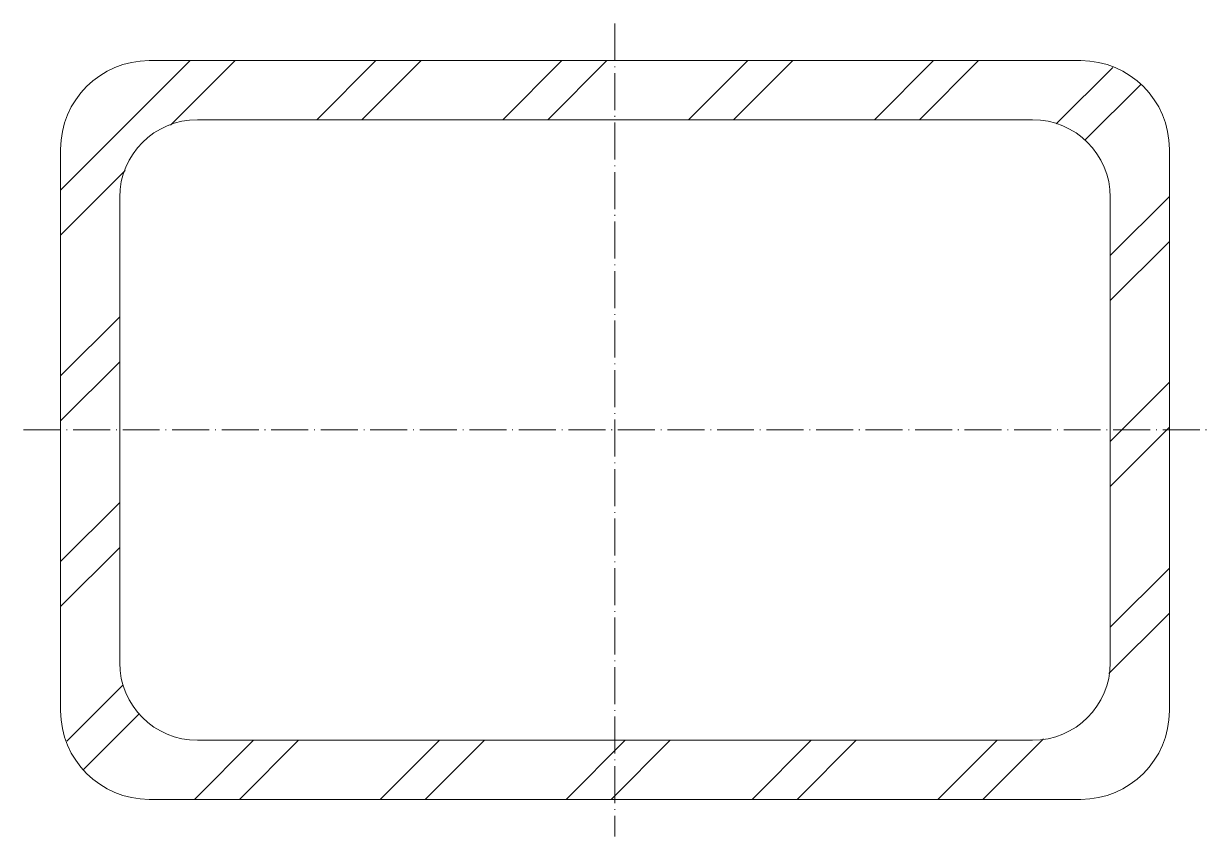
# Model space of a CAD drawing. Header units: metres. Extents: x -80 to 80, y -55 to 55.
import ezdxf

# ---------------------------------------------------------------- set-up
doc = ezdxf.new("R2010")
doc.units = ezdxf.units.M
doc.linetypes.add('MV_hartlijn_staal', pattern=[6.6, 5, -0.8, 0, -0.8])
doc.layers.add('A-DETL-GENF', color=92, linetype='Continuous', lineweight=18)

# ---------------------------------------------------------------- blocks, each defined once
blk = doc.blocks.new('28 Staalprofielen- koker RHS-2d - K150_100_8-5067789-00_0 Basismaterialen')
at = {"layer": 'A-DETL-GENF', "lineweight": 13}
h = blk.add_hatch(dxfattribs=at)
h.set_pattern_fill('FP_343', color=256, style=0, pattern_type=2)
h.set_pattern_definition([(225, (-4825.222, -4246.088), (12.57236, -12.57236), []), (225, (-4825.222, -4265.138), (12.57236, -12.57236), [])])
h.paths.add_polyline_path([(63, 50), (-63, 50), (-66.11, 49.59), (-69, 48.39), (-71.49, 46.49), (-73.39, 44), (-74.59, 41.11), (-75, 38), (-75, -38), (-74.59, -41.11), (-73.39, -44), (-71.49, -46.49), (-69, -48.39), (-66.11, -49.59), (-63, -50), (63, -50), (66.11, -49.59), (69, -48.39), (71.49, -46.49), (73.39, -44), (74.59, -41.11), (75, -38), (75, 38), (74.59, 41.11), (73.39, 44), (71.49, 46.49), (69, 48.39), (66.11, 49.59)])
h.paths.add_polyline_path([(56.5, 42), (59.22, 41.64), (61.75, 40.59), (63.92, 38.92), (65.59, 36.75), (66.64, 34.22), (67, 31.5), (67, -31.5), (66.64, -34.22), (65.59, -36.75), (63.92, -38.92), (61.75, -40.59), (59.22, -41.64), (56.5, -42), (-56.5, -42), (-59.22, -41.64), (-61.75, -40.59), (-63.92, -38.92), (-65.59, -36.75), (-66.64, -34.22), (-67, -31.5), (-67, 31.5), (-66.64, 34.22), (-65.59, 36.75), (-63.92, 38.92), (-61.75, 40.59), (-59.22, 41.64), (-56.5, 42), (20.35, 42)])
at = {"layer": 'A-DETL-GENF', "linetype": 'MV_hartlijn_staal', "lineweight": 13}
for p, q in [((0, 55), (0, -55)), ((-80, 0), (80, 0))]:
    blk.add_line(p, q, dxfattribs=at)
at = {"layer": 'A-DETL-GENF'}
for p, q in [((63, 50), (-63, 50)), ((63, 50), (-63, 50)), ((-56.5, 42), (56.5, 42)), ((56.5, 42), (-56.5, 42)), ((-75, 38), (-75, -38)), ((-75, 38), (-75, -38)), ((75, -38), (75, 38)), ((75, -38), (75, 38)), ((-67, -31.5), (-67, 31.5)), ((-67, 31.5), (-67, -31.5)), ((67, 31.5), (67, -31.5)), ((67, -31.5), (67, 31.5)), ((56.5, -42), (-56.5, -42)), ((-56.5, -42), (56.5, -42)), ((-63, -50), (63, -50)), ((-63, -50), (63, -50))]:
    blk.add_line(p, q, dxfattribs=at)
for centre, radius, start, end in [((-63, 38), 12, 90, 180), ((-63, 38), 12, 90, 180), ((63, 38), 12, 360, 90), ((63, 38), 12, 360, 90), ((-56.5, 31.5), 10.5, 90, 180), ((-56.5, 31.5), 10.5, 90, 180), ((56.5, 31.5), 10.5, 360, 90), ((56.5, 31.5), 10.5, 0, 90), ((-56.5, -31.5), 10.5, 180, 270), ((-56.5, -31.5), 10.5, 180, 270), ((56.5, -31.5), 10.5, 270, 0), ((56.5, -31.5), 10.5, 270, 0), ((-63, -38), 12, 180, 270), ((-63, -38), 12, 180, 270), ((63, -38), 12, 270, 0), ((63, -38), 12, 270, 0)]:
    blk.add_arc(centre, radius, start, end, dxfattribs=at)

msp = doc.modelspace()

# ---------------------------------------------------------------- block references
msp.add_blockref('28 Staalprofielen- koker RHS-2d - K150_100_8-5067789-00_0 Basismaterialen', (0, 0))

doc.saveas('drawing.dxf')
